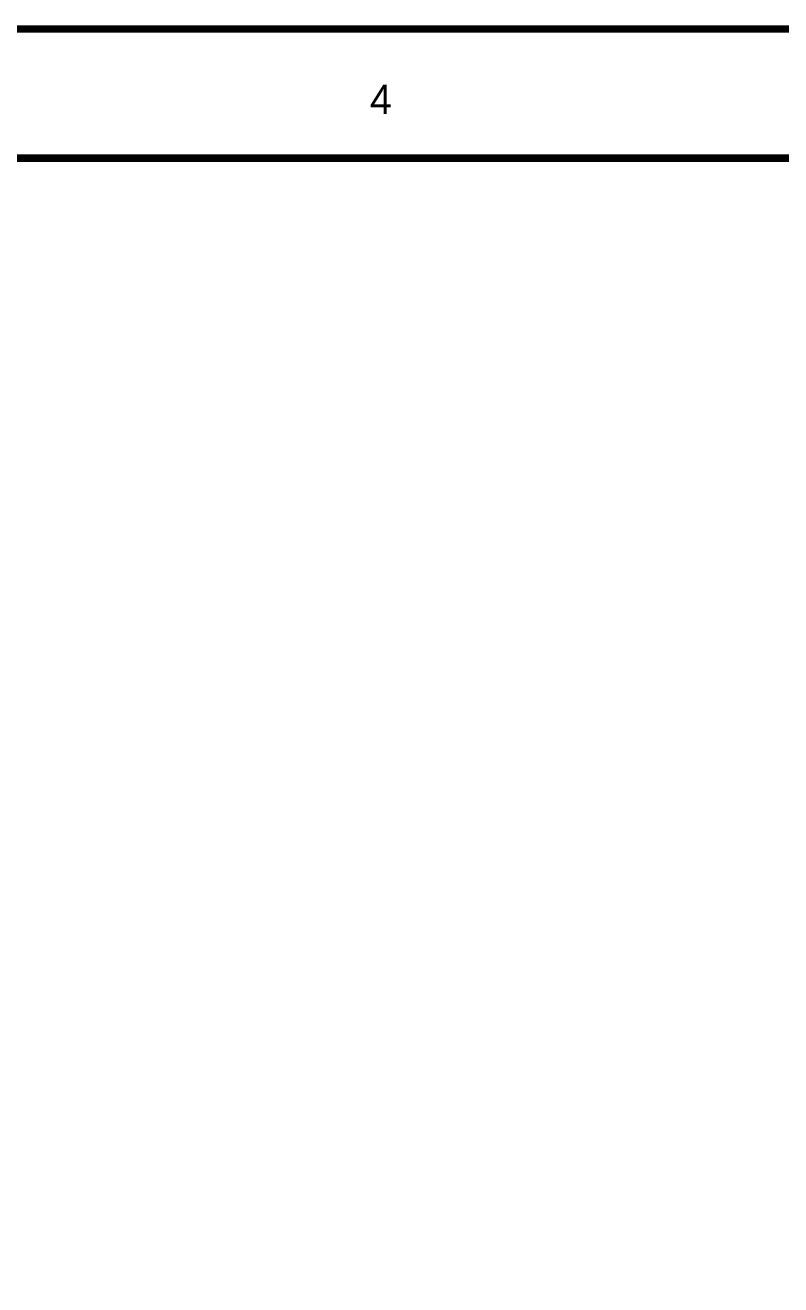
# Model space of a CAD drawing. Header units: inches. Extents: x 0 to 11.8, y 0 to 7.9.
# Drawn here: x 9.486 to 10.656, y 5.655 to 7.605 of the extents above; entities that cross this region are included whole.
import ezdxf

# ---------------------------------------------------------------- set-up
doc = ezdxf.new("R2010")
doc.units = ezdxf.units.IN
doc.header["$MEASUREMENT"] = 0
doc.layers.add('Sheet', color=255, linetype='Continuous')

msp = doc.modelspace()

# ---------------------------------------------------------------- linework, layer by layer
at = {"layer": 'Sheet'}
for points in [[(0, 7.5995, 0.0118, 0.0118, 0), (11.5, 7.5995, 0.0118, 0.0118, 0), (11.5, 0, 0.0118, 0.0118, 0), (0, 0, 0.0118, 0.0118, 0), (0, 7.5995, 0.0118, 0.0118, 0)], [(0, 7.5995, 0.0039, 0.0039, 0), (0, 0, 0.0039, 0.0039, 0), (11.5, 0, 0.0039, 0.0039, 0), (11.5, 7.5995, 0.0039, 0.0039, 0), (0, 7.5995, 0.0039, 0.0039, 0), (0, 7.5995, 0.0039, 0.0039, 0)], [(0.2, 7.3995, 0.0118, 0.0118, 0), (11.3005, 7.3995, 0.0118, 0.0118, 0), (11.3005, 0.2, 0.0118, 0.0118, 0), (0.2, 0.2, 0.0118, 0.0118, 0), (0.2, 7.3995, 0.0118, 0.0118, 0)], [(0.2, 7.3995, 0.0039, 0.0039, 0), (0.2, 0.2, 0.0039, 0.0039, 0), (11.3005, 0.2, 0.0039, 0.0039, 0), (11.3005, 7.3995, 0.0039, 0.0039, 0), (0.2, 7.3995, 0.0039, 0.0039, 0), (0.2, 7.3995, 0.0039, 0.0039, 0)]]:
    msp.add_lwpolyline(points, format="xyseb", close=True, dxfattribs=at)

# ---------------------------------------------------------------- texts
msp.add_text('4', height=0.0455, dxfattribs=at).set_placement((10.0196, 7.4677))

doc.saveas('drawing.dxf')
